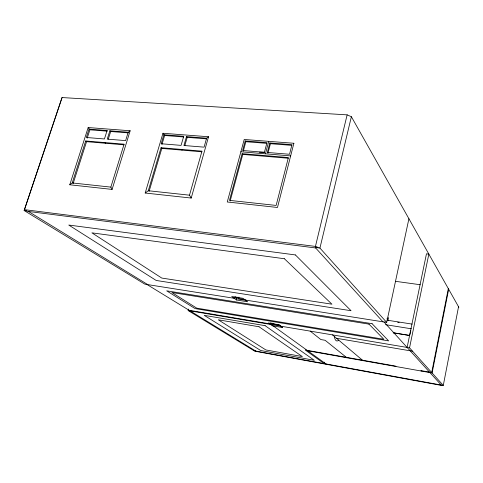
<?xml version="1.0" encoding="UTF-8"?>
<svg xmlns="http://www.w3.org/2000/svg" width="483" height="483" viewBox="0 0 483 483"><rect width="100%" height="100%" fill="white"/><g stroke="black" fill="none" stroke-linecap="round" stroke-linejoin="round"><path stroke-width="0.72" d="M458.542 306.747L443.285 385.428L441.607 385.446L256.455 351.491L254.07 350.761L188.129 310.545L188.527 309.096M448.315 288.611L431.699 372.532L420.916 370.606L421.339 371.053M448.671 289.239L432.104 372.973L307.749 350.791M407.115 347.434L426.471 253.792L428.844 254.082L409.536 347.845L443.285 385.428L254.07 350.761M393.234 332.805L409.62 335.468L410.846 330.662M245.261 300.04L386.696 322.415L408.914 218.739M387.927 320.591L388.543 317.693L386.949 318.798M324.522 362.141L324.184 363.608L305.178 349.982L395.462 366.072L395.939 366.525M234.14 298.277L144.858 284.155L24.15 210.54L62.047 97.554L347.132 114.857L315.441 246.421L316.546 247.64M347.132 114.857L351.376 116.717L319.933 248.069L386.696 322.415M269.677 323.827L268.518 323L278.824 324.727L282.615 327.54L272.454 325.826L272.98 323.688M274.012 323.544L273.656 324.981L409.536 347.845M271.7 323.127L271.343 324.564L270.522 323.972L270.878 322.535M272.937 323.018L272.394 325.21L271.331 324.443M238.27 297.582L237.902 299.007L246.807 300.426M238.952 297.081L238.578 298.524L244.99 299.545M236.724 297.093L236.35 298.518L234.442 297.136M236.519 299.985L231.707 296.526L242.889 298.289L247.604 301.76L236.519 299.985L237.262 297.13M264.418 152.296L266.966 142.648L245.207 140.964L242.623 150.503L264.418 152.296L259.293 152.217M265.451 153.823L268.735 141.35M269.828 142.944L267.328 152.453L289.522 154.27L291.98 144.659L269.828 142.944L270.432 143.705L291.81 145.365M267.938 153.196L270.432 143.705M242.122 153.679L229.479 200.373L276.137 205.426L288.387 157.555L242.122 153.679L242.768 154.415L288.224 158.237M243.281 151.203L245.847 141.718L245.207 140.964M230.156 201.037L242.768 154.415M191.214 198.054L189.493 195.18L201.972 151.155L161.056 147.707L148.293 190.737L145.19 193.025L191.214 198.054L208.547 136.749L162.958 133.266L145.19 193.025M206.621 138.174L204.08 147.152L183.926 145.498L186.498 136.617L206.621 138.174L208.547 136.749M184.85 145.546L187.217 137.359L186.498 136.617M149.084 191.383L161.817 148.42L161.056 147.707M161.956 144.465L164.618 135.494L162.958 133.266M112.098 189.408L110.849 187.114L124.095 144.188L85.702 140.964L72.233 182.942L69.769 184.784L112.098 189.408L130.156 130.76L88.166 127.548L69.769 184.784M128.212 132.215L125.622 140.619L107.25 139.116L109.864 130.796L128.212 132.215L130.156 130.76M108.295 139.128L110.685 131.515L109.864 130.796M87.188 138.18L89.868 129.818L88.166 127.548M73.12 183.576L86.554 141.664L85.702 140.964M62.047 97.554L24.15 210.54L26.631 210.854M338.692 340.117L337.683 340.859A14.212 4.558 -80.9 0 1 334.665 338.064L334.369 336.464M245.847 141.718L266.827 143.348M164.618 135.494L183.709 136.973M89.868 129.818L107.172 131.159M187.217 137.359L206.573 138.856M110.685 131.515L128.279 132.879M240.878 151.783L290.651 155.912M86.554 141.664L124.155 144.834M161.817 148.42L201.942 151.813M148.293 190.737L189.493 195.18M72.233 182.942L110.849 187.114M315.64 247.954L27.392 211.319L24.724 209.682L315.441 246.421L319.933 248.069L315.2 247.471L382.953 321.823M395.595 281.329L420.15 284.722M386.961 320.151L412.144 324.105M397.666 322.215L399.145 322.451M385.494 324.667L411.456 328.808M393.21 332.775L409.62 335.468M274.429 324.437L280.037 325.379M270.522 323.972L189.101 310.273L188.129 310.545L271.343 324.564M336.542 338.293L412.548 351.201M28.388 211.445L147.798 284.62M146.959 284.487L256.455 351.491M270.498 324.419L272.454 325.826M273.293 325.971L326.568 364.351M235.179 296.701L236.229 297.462M282.615 327.54L278.824 324.727M310.219 331.115L320.851 339.555L325.131 340.286L346.903 357.776M332.479 334.864L362.449 360.185M104.696 142.563L105.523 143.264M181.294 149.41L182.025 150.128M384.021 321.992L441.607 385.446M351.376 116.717L458.85 307.291M293.881 143.27L277.483 207.479L227.258 201.991L244.217 139.478L293.881 143.27M183.721 136.291L181.077 145.377L161.201 143.747L163.864 134.763L183.721 136.291M107.105 130.501L104.437 138.965L86.336 137.48L89.023 129.106L107.105 130.501M295.403 254.933L68.755 225.048L156.22 280.472L351.044 310.72L295.403 254.933M284.384 258.737L91.903 232.848L161.775 278.063L331.924 304.187L284.384 258.737M372.073 323.688L166.695 290.844L195.096 308.595L388.646 340.889L372.073 323.688M368.994 324.129L171.882 292.517L196.732 308.142L383.822 339.277L368.994 324.129M265.119 325.675L204.231 315.351L260.729 350.519L314.294 360.294L265.119 325.675M259.045 326.762L218.322 319.812L265.879 349.946L302.352 356.575L259.045 326.762"/></g></svg>
